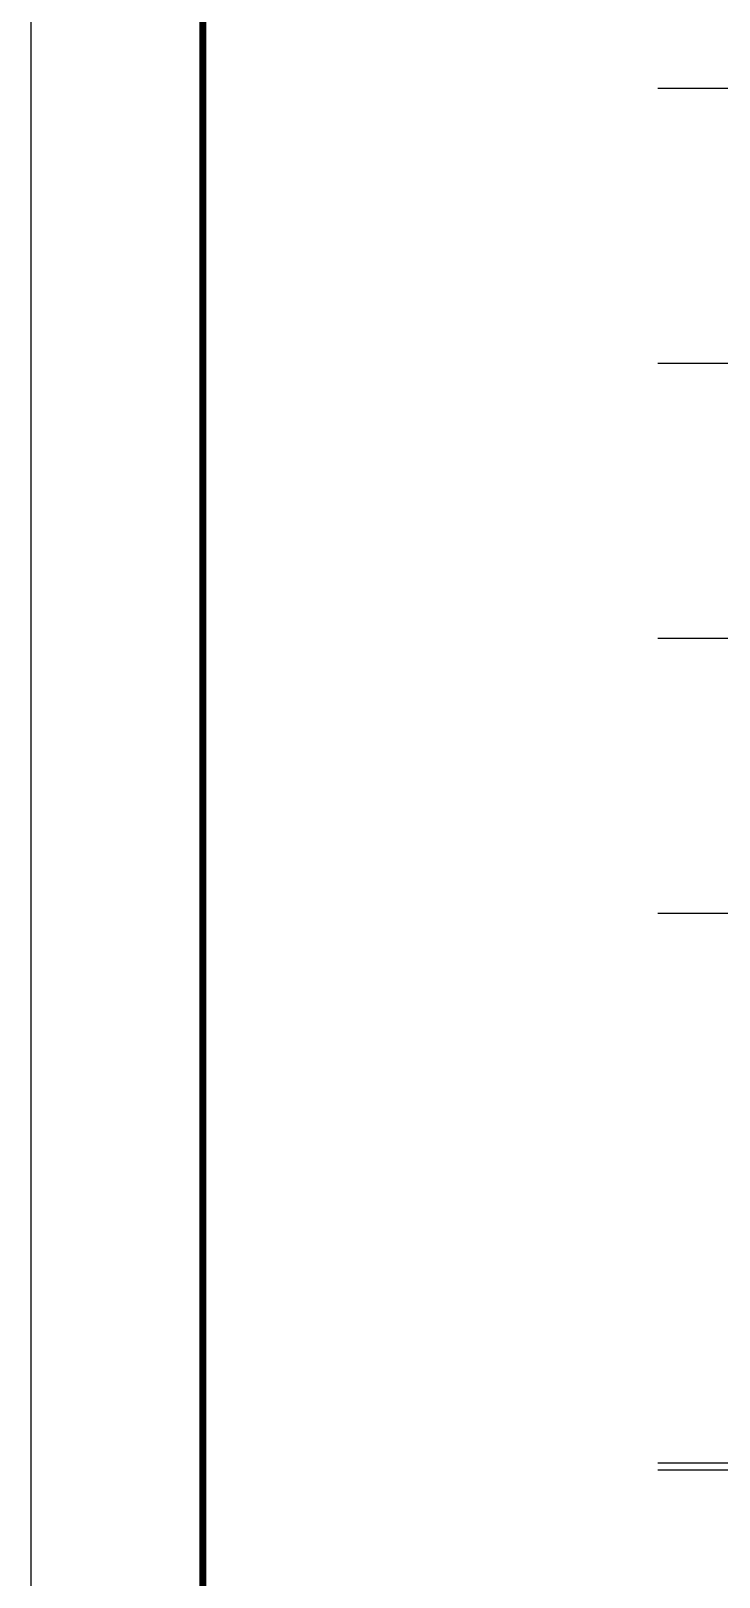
# Model space of a CAD drawing. Extents: x 6843040 to 15500510, y -6507076 to -4940511.
# Drawn here: x 7906928 to 7921936, y -5891908 to -5858167 of the extents above; entities that cross this region are included whole.
import ezdxf

# ---------------------------------------------------------------- set-up
doc = ezdxf.new("R2010")
doc.units = 0
doc.header["$LTSCALE"] = 1000
doc.header["$MEASUREMENT"] = 0
doc.linetypes.add('DOTE', pattern=[2.42, 2, -0.2, 0.02, -0.2])
doc.layers.add('DOTE', color=8, linetype='DOTE')
doc.layers.add('PUB_TITLE', color=4, linetype='Continuous')

msp = doc.modelspace()

# ---------------------------------------------------------------- linework, layer by layer
at = {"layer": 'DOTE'}
for p, q in [((7920600, -5859417.4), (8063418.1, -5859417.4)), ((7920600, -5865417.4), (8063568.1, -5865417.4)), ((7920600, -5871417.4), (8063568.1, -5871417.4)), ((7920600, -5877417.4), (8063568.1, -5877417.4)), ((7920600, -5889417.4), (8063568.1, -5889417.4)), ((7920600, -5889567.4), (8063568.1, -5889567.4))]:
    msp.add_line(p, q, dxfattribs=at)
at = {"layer": 'PUB_TITLE'}
msp.add_lwpolyline([(7906927.5, -5959320.5), (8085277.5, -5959320.5), (8085277.5, -5833170.5), (7906927.5, -5833170.5)], close=True, dxfattribs=at)
at = {"layer": 'PUB_TITLE', "const_width": 150}
msp.add_lwpolyline([(7910677.5, -5957820.5), (8083777.5, -5957820.5), (8083777.5, -5834670.5), (7910677.5, -5834670.5)], close=True, dxfattribs=at)

doc.saveas('drawing.dxf')
